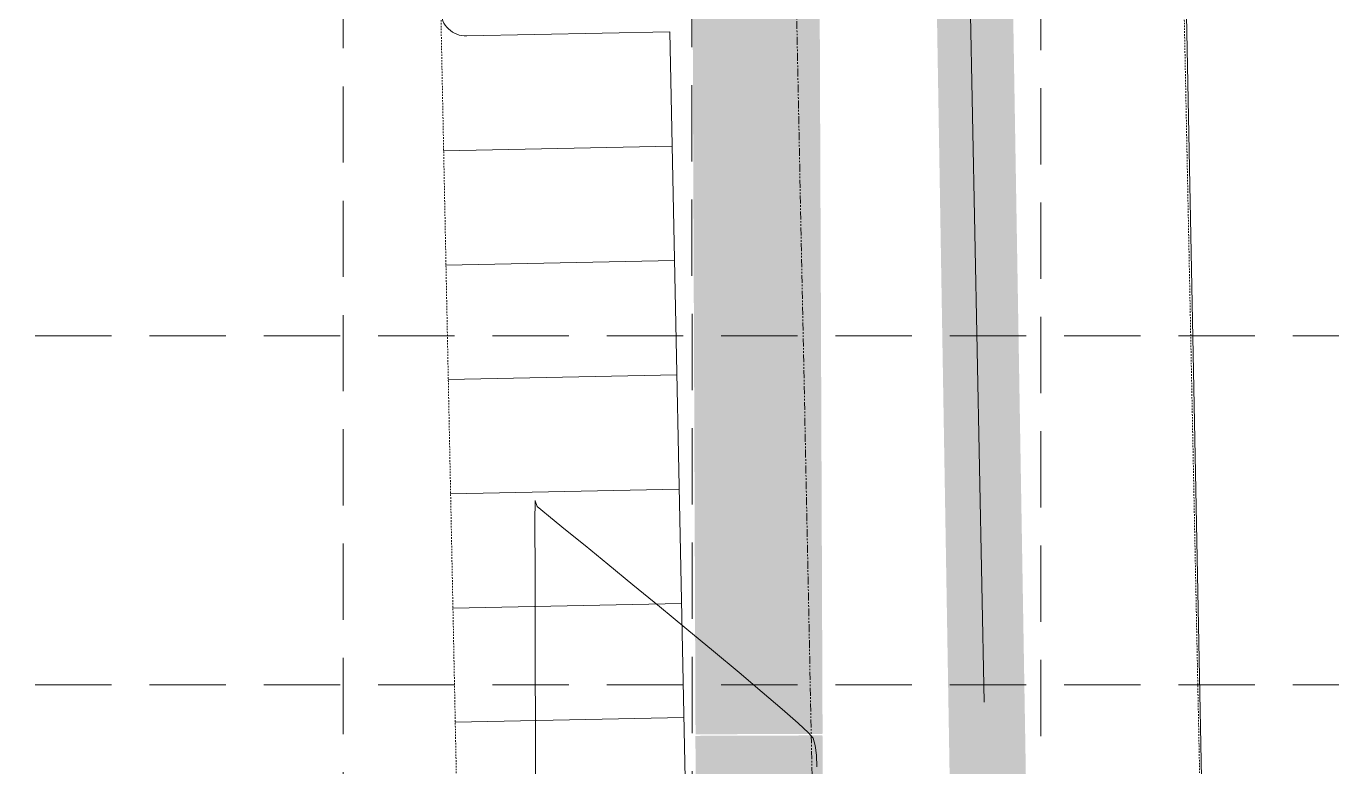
# Model space of a CAD drawing. Extents: x 2140663 to 2528301, y 336313 to 7007653.
# Drawn here: x 2528110.2 to 2528213, y 7007343.5 to 7007401.8 of the extents above; entities that cross this region are included whole.
import ezdxf

# ---------------------------------------------------------------- set-up
doc = ezdxf.new("R2010")
doc.units = 0
doc.header["$MEASUREMENT"] = 0
for name, pattern in [('HIDDEN', [0.375, 0.25, -0.125]), ('PHANTOM2', [1.25, 0.625, -0.125, 0.125, -0.125, 0.125, -0.125]), ('xdrc002pt$0$HIDDEN2', [0.1875, 0.125, -0.0625])]:
    doc.linetypes.add(name, pattern=pattern)
for name, color, linetype in [('1 EXISTING CONTOURS', 43, 'Continuous'), ('1 SILT FENCE', 200, 'Continuous'), ('GRID', 254, 'HIDDEN'), ('LIMITS OF DISTURBANCE', 1, 'HIDDEN'), ('SANDBAGS', 250, 'HIDDEN'), ('xdrc002ar$0$xdrc002ar$0$C-PKNG-FACE-N', 1, 'Continuous'), ('xdrc002ar$0$xdrc002ar$0$C-PKNG-STRP-N', 6, 'Continuous'), ('xdrc002bs$0$v-pave-exst', 6, 'Continuous'), ('xdrc002pt$0$V-ESMT-ACCS-N', 2, 'xdrc002pt$0$HIDDEN2'), ('xdrc002pt$0$V-PROP-ESMT-E', 6, 'xdrc002pt$0$HIDDEN2'), ('xdrc002pt$0$v-prop-line', 3, 'PHANTOM2')]:
    doc.layers.add(name, color=color, linetype=linetype)

msp = doc.modelspace()

# ---------------------------------------------------------------- linework, layer by layer
at = {"layer": '1 EXISTING CONTOURS', "color": 43, "lineweight": 0, "elevation": 601}
for points in [[(2528150.287572041, 7007364.136530339), (2528150.284878338, 7007363.182848108)], [(2528150.292856345, 7007364.477851048), (2528150.287572041, 7007364.136530339)], [(2528150.336818635, 7007364.381806397), (2528150.292856345, 7007364.477851048)], [(2528150.284469811, 7007361.718618723), (2528150.286041039, 7007359.845656551)], [(2528150.286041039, 7007359.845656551), (2528150.289286594, 7007357.665775965)], [(2528157.995382344, 7007357.857611267), (2528156.012754906, 7007359.482091433)], [(2528150.289286594, 7007357.665775965), (2528150.293901055, 7007355.280791332)], [(2528150.299578997, 7007352.792517022), (2528150.306014996, 7007350.302767406)], [(2528168.178129712, 7007349.402318976), (2528166.353560089, 7007350.941010461)], [(2528150.306014996, 7007350.302767406), (2528150.312903628, 7007347.91335685)], [(2528169.747952684, 7007348.057862478), (2528168.178129712, 7007349.402318976)], [(2528150.312903628, 7007347.91335685), (2528150.319939469, 7007345.726099725)], [(2528170.988650644, 7007346.966666715), (2528169.747952684, 7007348.057862478)], [(2528171.825845229, 7007346.187757441), (2528170.988650644, 7007346.966666715)], [(2528150.319939469, 7007345.726099725), (2528150.326817094, 7007343.8428104)], [(2528172.433538093, 7007344.429822859), (2528172.34720815, 7007345.211937187)], [(2528150.326817094, 7007343.8428104), (2528150.333231081, 7007342.365303245)]]:
    msp.add_lwpolyline(points, dxfattribs=at)
at = {"layer": '1 EXISTING CONTOURS', "color": 43, "lineweight": 0, "extrusion": (0.9575440377344393, 0.2882870371682132, 0), "elevation": 4440947.597506033}
msp.add_lwpolyline([(5981026.804653557, 601), (5981027.013914129, 601)], dxfattribs=at)
at = {"layer": '1 EXISTING CONTOURS', "color": 43, "lineweight": 0, "extrusion": (0.9276682124694011, 0.3734055269727888, 0), "elevation": 4961873.274631184}
msp.add_lwpolyline([(5556483.50456843, 601), (5556483.672996777, 601)], dxfattribs=at)
at = {"layer": '1 EXISTING CONTOURS', "color": 43, "lineweight": 0, "extrusion": (-0.6406192643850397, -0.7678586836773877, 0), "elevation": -7000247.204390626}
msp.add_lwpolyline([(-2547789.736461568, 601), (-2547790.102708902, 601)], dxfattribs=at)
at = {"layer": '1 EXISTING CONTOURS', "color": 43, "lineweight": 0, "extrusion": (0.9999999610782616, -0.0002790044361777691, 0), "elevation": 2526195.10106441}
msp.add_lwpolyline([(7008068.275254156, 601.0000000000007), (7008066.811024716, 601.0000000000007)], dxfattribs=at)
at = {"layer": '1 EXISTING CONTOURS', "color": 43, "lineweight": 0, "extrusion": (-0.6334978720894763, -0.77374443200459, 0), "elevation": -7023486.830888148}
msp.add_lwpolyline([(-2483006.495454201, 601), (-2483007.490954959, 601)], dxfattribs=at)
at = {"layer": '1 EXISTING CONTOURS', "color": 43, "lineweight": 0, "extrusion": (-0.632518200929564, -0.7745454960767816, 0), "elevation": -7026623.420632622}
msp.add_lwpolyline([(-2474114.842685953, 601), (-2474116.37251446, 601)], dxfattribs=at)
at = {"layer": '1 EXISTING CONTOURS', "color": 43, "lineweight": 0, "extrusion": (-0.6325448474975944, -0.7745237348876051, 0), "elevation": -7026538.298691146}
msp.add_lwpolyline([(-2474354.611235651, 601), (-2474356.580448419, 601)], dxfattribs=at)
at = {"layer": '1 EXISTING CONTOURS', "color": 43, "lineweight": 0, "extrusion": (-0.6330078560951566, -0.7741453701481483, 0), "elevation": -7025057.517532874}
msp.add_lwpolyline([(-2478553.330360352, 601), (-2478555.644013555, 601)], dxfattribs=at)
at = {"layer": '1 EXISTING CONTOURS', "color": 43, "lineweight": 0, "extrusion": (0.6348626112207187, 0.7726250480498355, 0), "elevation": 7019093.187966272}
msp.add_lwpolyline([(2495388.596868947, 601), (2495391.314581251, 601)], dxfattribs=at)
at = {"layer": '1 EXISTING CONTOURS', "color": 43, "lineweight": 0, "extrusion": (0.6363073125714397, 0.7714356771423734, 0), "elevation": 7014411.27874867}
msp.add_lwpolyline([(2508516.276464452, 601), (2508519.053804756, 601)], dxfattribs=at)
at = {"layer": '1 EXISTING CONTOURS', "color": 43, "lineweight": 0, "extrusion": (0.9999973965230963, 0.002281873578759551, 0), "elevation": 2544133.610792376}
msp.add_lwpolyline([(7001568.117944916, 601.0000000000007), (7001565.629664128, 601.0000000000007)], dxfattribs=at)
at = {"layer": '1 EXISTING CONTOURS', "color": 43, "lineweight": 0, "extrusion": (-0.6382405010924374, -0.769837036498813, 0), "elevation": -7008096.451474093}
msp.add_lwpolyline([(-2526101.694347066, 601.0000000000007), (-2526104.436392116, 601.0000000000007)], dxfattribs=at)
at = {"layer": '1 EXISTING CONTOURS', "color": 43, "lineweight": 0, "extrusion": (0.6408889195893153, 0.767633631850273, 0), "elevation": 6999352.055372475}
msp.add_lwpolyline([(2550228.053862374, 601.0000000000007), (2550230.66570457, 601.0000000000007)], dxfattribs=at)
at = {"layer": '1 EXISTING CONTOURS', "color": 43, "lineweight": 0, "extrusion": (0.7501405390632253, 0.6612784373121009, 0), "elevation": 6530291.113029152}
msp.add_lwpolyline([(3584668.389074689, 601.0000000000003), (3584668.93243559, 601.0000000000003)], dxfattribs=at)
at = {"layer": '1 EXISTING CONTOURS', "color": 43, "lineweight": 0, "extrusion": (0.96165768687905, 0.274252608495225, 0), "elevation": 4353019.074448067}
msp.add_lwpolyline([(6045309.526727173, 601), (6045310.117606048, 601)], dxfattribs=at)
at = {"layer": '1 EXISTING CONTOURS', "color": 43, "lineweight": 0, "extrusion": (0.9996152966056169, 0.02773551499548434, 0), "elevation": 2721552.143533202}
msp.add_lwpolyline([(6934527.603390601, 601.0000000000007), (6934528.516193527, 601.0000000000007)], dxfattribs=at)
at = {"layer": '1 SILT FENCE', "color": 200, "linetype": 'Continuous', "lineweight": 0, "const_width": 10}
msp.add_lwpolyline([(2528139.837312366, 7007467.656757933), (2528167.44147209, 7007467.789810877), (2528167.922042696, 7007346.100103929)], dxfattribs=at)
at = {"layer": 'GRID', "color": 253, "linetype": 'HIDDEN', "lineweight": 0, "ltscale": 24}
for p, q in [((2528135.250571348, 7006032.092152752), (2528135.16522541, 7007625.178615601)), ((2528162.759365419, 7006032.184476493), (2528162.622697481, 7007625.178615601)), ((2528190.162709506, 7006031.94567379), (2528190.080169552, 7007625.178615601)), ((2527228.947377252, 7007377.445741766), (2528272.331315909, 7007377.445741766)), ((2527228.947377252, 7007349.988269694), (2528272.331315909, 7007349.988269694))]:
    msp.add_line(p, q, dxfattribs=at)
at = {"layer": 'LIMITS OF DISTURBANCE', "ltscale": 70, "const_width": 6}
msp.add_lwpolyline([(2527323.279507909, 7007478.034385583), (2527323.279507909, 7007463.102355542), (2527345.362386929, 7006446.874516389, 0.3527120601780434), (2527681.725039883, 7006131.321992346), (2528205.897920626, 7006144.525554366), (2528183.386823632, 7007495.015237641)], format="xyb", close=True, dxfattribs=at)
at = {"layer": 'SANDBAGS', "color": 2, "linetype": 'Continuous', "lineweight": 0, "const_width": 10}
msp.add_lwpolyline([(2528168.023276881, 7007314.295885273), (2528167.915737348, 7007345.977810005)], dxfattribs=at)
at = {"layer": 'xdrc002ar$0$xdrc002ar$0$C-PKNG-FACE-N', "color": 7, "lineweight": 0}
for p in [(2528144.907396778, 7007401.057051277), (2528164.923215641, 7007203.423428904)]:
    msp.add_line(p, (2528160.904092949, 7007401.381830039), dxfattribs=at)
msp.add_arc((2528144.866799414, 7007403.056639198), 2, 181.1631086787986, 271.1631086820073, dxfattribs=at)
at = {"layer": 'xdrc002ar$0$xdrc002ar$0$C-PKNG-STRP-N', "color": 7, "lineweight": 0}
for p, q in [((2528143.090496922, 7007392.018311867), (2528161.086781013, 7007392.383687993)), ((2528143.273182956, 7007383.0202698), (2528161.269467047, 7007383.385645925)), ((2528143.455871017, 7007374.022127756), (2528161.45215511, 7007374.387503881)), ((2528143.638559082, 7007365.02398571), (2528161.634843173, 7007365.389361835)), ((2528143.821245115, 7007356.025943642), (2528161.817529204, 7007356.391319769)), ((2528144.003933177, 7007347.027801598), (2528162.000217269, 7007347.393177724))]:
    msp.add_line(p, q, dxfattribs=at)
at = {"layer": 'xdrc002bs$0$v-pave-exst', "color": 7, "lineweight": 0}
for p, q in [((2528204.350850269, 7007260.829977897, 601.0451154892495), (2528200.222104499, 7007472.108586038, 600.7835)), ((2528185.632063802, 7007348.618641721, 600.936), (2528183.225349537, 7007471.776440344, 600.7835))]:
    msp.add_line(p, q, dxfattribs=at)
at = {"layer": 'xdrc002pt$0$V-ESMT-ACCS-N', "color": 7, "lineweight": 0}
msp.add_line((2528166.318582298, 7006248.174609453), (2528141.453073435, 7007472.903676003), dxfattribs=at)
at = {"layer": 'xdrc002pt$0$V-PROP-ESMT-E', "color": 7, "lineweight": 0}
msp.add_line((2528199.938596871, 7007474.090329607), (2528211.10287185, 7006924.203651314), dxfattribs=at)
at = {"layer": 'xdrc002pt$0$v-prop-line', "color": 7, "lineweight": 0}
msp.add_line((2528169.444881075, 7007473.471219813), (2528195.958816227, 7006167.550346503), dxfattribs=at)

doc.saveas('drawing.dxf')
